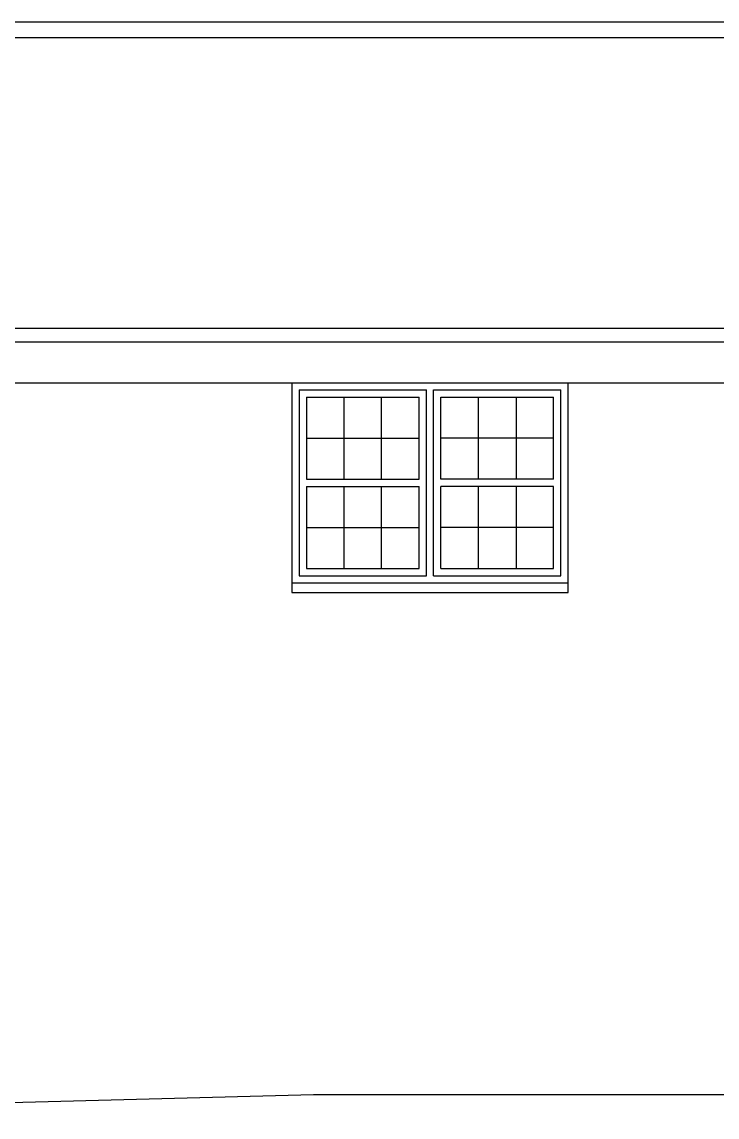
# Model space of a CAD drawing. Extents: x -71730 to 43516, y -8856 to 48457.
# Drawn here: x -66931 to -62131, y 2999 to 10558 of the extents above; entities that cross this region are included whole.
import ezdxf

# ---------------------------------------------------------------- set-up
doc = ezdxf.new("R2010")
doc.units = 0
doc.header["$MEASUREMENT"] = 0
doc.layers.get('0').update_dxf_attribs({"linetype": 'CONTINUOUS'})

msp = doc.modelspace()

# ---------------------------------------------------------------- linework, layer by layer
for p, q in [((-67616.8, 10557.6), (-56705.9, 10557.6)), ((-67616.8, 10449.9), (-56892.6, 10449.9)), ((-60278.2, 8441.3), (-71095.8, 8441.3)), ((-60184.8, 8348), (-70823.5, 8348)), ((-67416.5, 8067.4), (-65066.8, 8067.4)), ((-65066.8, 8067.4), (-65066.8, 6685.4)), ((-65066.8, 8067.4), (-63160, 8067.4)), ((-65016.8, 8017.4), (-65016.8, 6735.4)), ((-65016.8, 8017.4), (-64138.4, 8017.4)), ((-64138.4, 6735.4), (-64138.4, 8017.4)), ((-64088.4, 6735.4), (-64088.4, 8017.4)), ((-64088.4, 8017.4), (-63210, 8017.4)), ((-63210, 6735.4), (-63210, 8017.4)), ((-63160, 6685.4), (-63160, 8067.4)), ((-63160, 8067.4), (-60665.2, 8067.4)), ((-64966.8, 7967.4), (-64966.8, 7684.4)), ((-64966.8, 7967.4), (-64707.3, 7967.4)), ((-64707.3, 7967.4), (-64447.9, 7967.4)), ((-64707.3, 7967.4), (-64707.3, 7684.4)), ((-64447.9, 7684.4), (-64447.9, 7967.4)), ((-64447.9, 7967.4), (-64188.4, 7967.4)), ((-64188.4, 7684.4), (-64188.4, 7967.4)), ((-64038.4, 7684.4), (-64038.4, 7967.4)), ((-64038.4, 7967.4), (-63778.9, 7967.4)), ((-63778.9, 7967.4), (-63519.4, 7967.4)), ((-63778.9, 7684.4), (-63778.9, 7967.4)), ((-63519.4, 7967.4), (-63260, 7967.4)), ((-63519.4, 7967.4), (-63519.4, 7684.4)), ((-63260, 7684.4), (-63260, 7967.4)), ((-64966.8, 7684.4), (-64966.8, 7401.4)), ((-64966.8, 7684.4), (-64707.3, 7684.4)), ((-64707.3, 7684.4), (-64447.9, 7684.4)), ((-64707.3, 7684.4), (-64707.3, 7401.4)), ((-64447.9, 7684.4), (-64188.4, 7684.4)), ((-64447.9, 7401.4), (-64447.9, 7684.4)), ((-64188.4, 7401.4), (-64188.4, 7684.4)), ((-63778.9, 7684.4), (-64038.4, 7684.4)), ((-64038.4, 7401.4), (-64038.4, 7684.4)), ((-63519.4, 7684.4), (-63778.9, 7684.4)), ((-63778.9, 7401.4), (-63778.9, 7684.4)), ((-63519.4, 7684.4), (-63519.4, 7401.4)), ((-63260, 7684.4), (-63519.4, 7684.4)), ((-63260, 7401.4), (-63260, 7684.4)), ((-64966.8, 7401.4), (-64707.3, 7401.4)), ((-64966.8, 7351.4), (-64966.8, 7068.4)), ((-64966.8, 7351.4), (-64707.3, 7351.4)), ((-64707.3, 7401.4), (-64447.9, 7401.4)), ((-64707.3, 7351.4), (-64447.9, 7351.4)), ((-64707.3, 7351.4), (-64707.3, 7068.4)), ((-64447.9, 7401.4), (-64188.4, 7401.4)), ((-64447.9, 7068.4), (-64447.9, 7351.4)), ((-64447.9, 7351.4), (-64188.4, 7351.4)), ((-64188.4, 7068.4), (-64188.4, 7351.4)), ((-63778.9, 7401.4), (-64038.4, 7401.4)), ((-64038.4, 7068.4), (-64038.4, 7351.4)), ((-63778.9, 7351.4), (-64038.4, 7351.4)), ((-63519.4, 7401.4), (-63778.9, 7401.4)), ((-63519.4, 7351.4), (-63778.9, 7351.4)), ((-63778.9, 7068.4), (-63778.9, 7351.4)), ((-63260, 7401.4), (-63519.4, 7401.4)), ((-63519.4, 7351.4), (-63519.4, 7068.4)), ((-63260, 7351.4), (-63519.4, 7351.4)), ((-63260, 7068.4), (-63260, 7351.4)), ((-64966.8, 7068.4), (-64966.8, 6785.4)), ((-64966.8, 7068.4), (-64707.3, 7068.4)), ((-64707.3, 7068.4), (-64447.9, 7068.4)), ((-64707.3, 7068.4), (-64707.3, 6785.4)), ((-64447.9, 7068.4), (-64188.4, 7068.4)), ((-64447.9, 6785.4), (-64447.9, 7068.4)), ((-64188.4, 6785.4), (-64188.4, 7068.4)), ((-63778.9, 7068.4), (-64038.4, 7068.4)), ((-64038.4, 6785.4), (-64038.4, 7068.4)), ((-63519.4, 7068.4), (-63778.9, 7068.4)), ((-63778.9, 6785.4), (-63778.9, 7068.4)), ((-63519.4, 7068.4), (-63519.4, 6785.4)), ((-63260, 7068.4), (-63519.4, 7068.4)), ((-63260, 6785.4), (-63260, 7068.4)), ((-65016.8, 6735.4), (-64138.4, 6735.4)), ((-64966.8, 6785.4), (-64707.3, 6785.4)), ((-64707.3, 6785.4), (-64447.9, 6785.4)), ((-64447.9, 6785.4), (-64188.4, 6785.4)), ((-64088.4, 6735.4), (-63210, 6735.4)), ((-64038.4, 6785.4), (-63778.9, 6785.4)), ((-63778.9, 6785.4), (-63519.4, 6785.4)), ((-63519.4, 6785.4), (-63260, 6785.4)), ((-65066.8, 6685.4), (-65066.8, 6618.8)), ((-65066.8, 6685.4), (-63160, 6685.4)), ((-63160, 6618.8), (-63160, 6685.4)), ((-65066.8, 6618.8), (-63160, 6618.8)), ((-70767.9, 2999.5), (-64917.9, 3154.8)), ((-64917.9, 3154.8), (-59856.9, 3154.8))]:
    msp.add_line(p, q)

doc.saveas('drawing.dxf')
